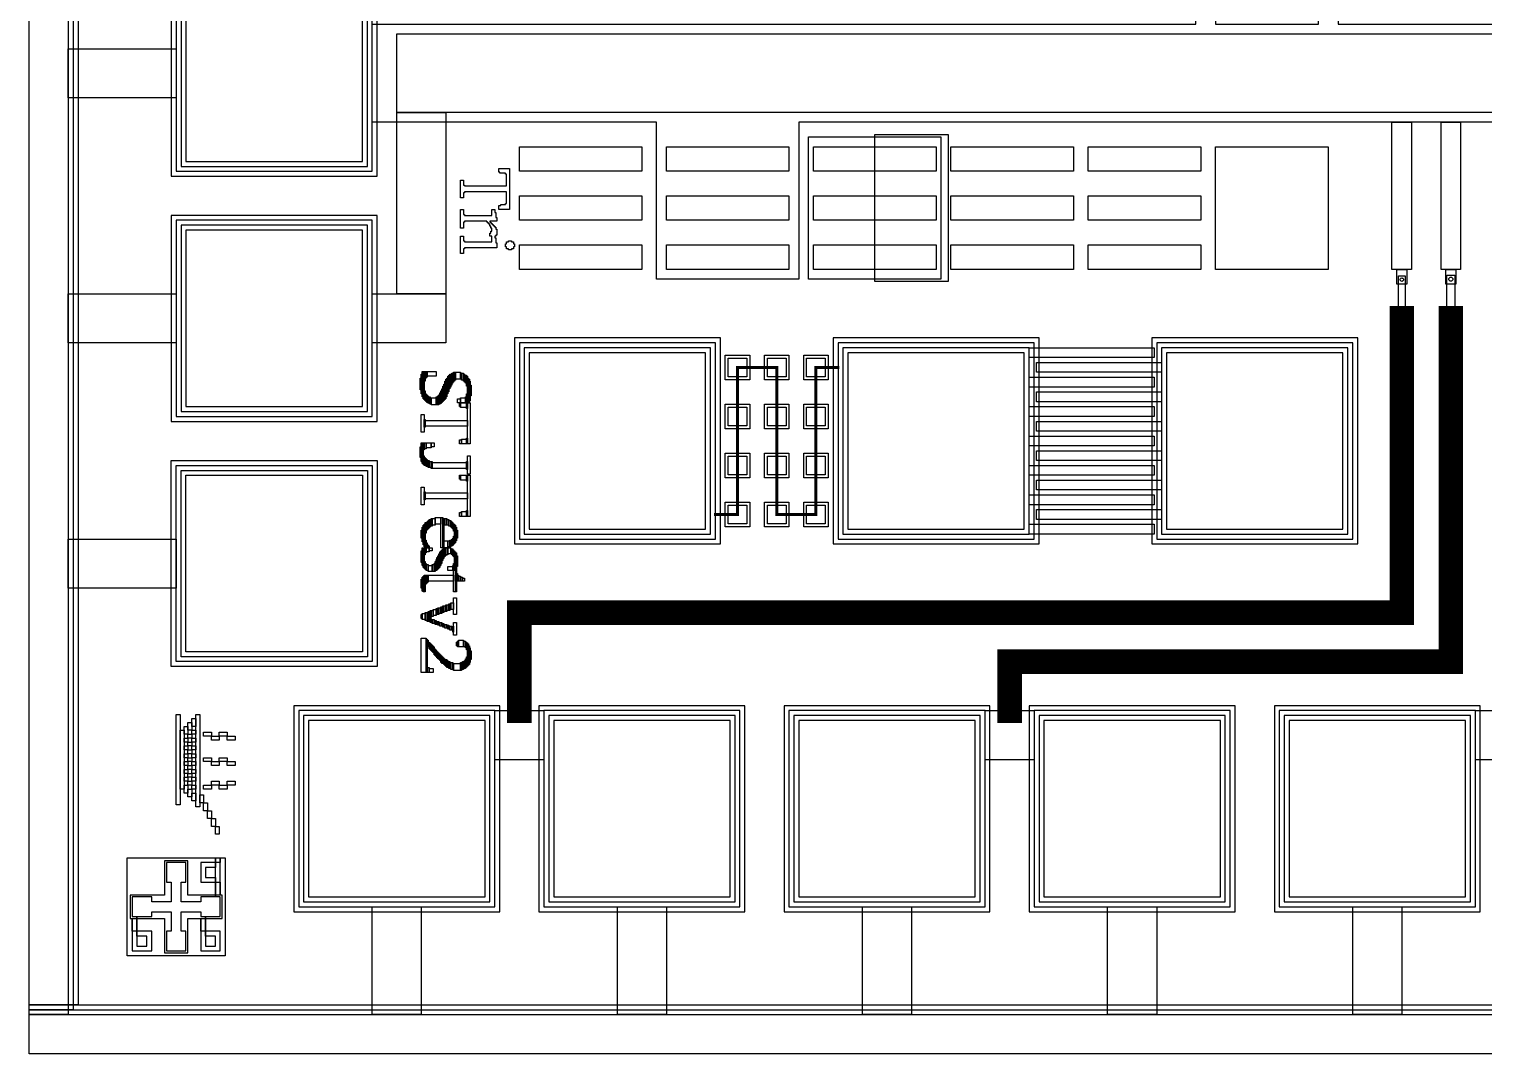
# Model space of a CAD drawing. Extents: x -87611 to 96139, y 77822 to 138139.
# Drawn here: x -55651 to -54168, y 127723 to 128768 of the extents above; entities that cross this region are included whole.
import ezdxf

# ---------------------------------------------------------------- set-up
doc = ezdxf.new("R2010")
doc.units = 0
doc.header["$MEASUREMENT"] = 0
doc.layers.get('0').update_dxf_attribs({"color": 6})
for name, color, linetype in [('L10D0 Abs', 4, 'Continuous'), ('L12D0 Etch', 190, 'Continuous'), ('L14D0 Au', 2, 'Continuous'), ('L17D0', 11, 'Continuous'), ('L1D0 Plug', 200, 'Continuous'), ('L3D0 Base', 3, 'Continuous'), ('L4D0 Cntr', 1, 'Continuous'), ('L7D0 DE', 42, 'Continuous'), ('L8D0 Wire', 5, 'Continuous'), ('L9D0 Cont', 30, 'Continuous')]:
    doc.layers.add(name, color=color, linetype=linetype)

# ---------------------------------------------------------------- blocks, each defined once
blk = doc.blocks.new('BOWL')
at = {"layer": 'L8D0 Wire'}
for points in [[(-24, 52), (-24, 60), (-20, 60), (-20, 52)], [(2, 52), (2, 60), (6, 60), (6, 52)], [(22, 52), (22, 60), (26, 60), (26, 52)], [(-28, 44), (-28, 52), (-24, 52), (-24, 44)], [(-2, 44), (-2, 52), (2, 52), (2, 44)], [(26, 44), (26, 52), (30, 52), (30, 44)], [(-28, 28), (-28, 36), (-24, 36), (-24, 28)], [(-24, 36), (-24, 44), (-20, 44), (-20, 36)], [(-2, 28), (-2, 36), (2, 36), (2, 28)], [(2, 36), (2, 44), (6, 44), (6, 36)], [(22, 36), (22, 44), (26, 44), (26, 36)], [(26, 28), (26, 36), (30, 36), (30, 28)], [(44, 28), (44, 32), (52, 32), (52, 28)], [(52, 32), (52, 36), (60, 36), (60, 32)], [(60, 36), (60, 40), (68, 40), (68, 36)], [(68, 40), (68, 44), (76, 44), (76, 40)], [(-46, 20), (-46, 24), (48, 24), (48, 20)], [(-42, 16), (-42, 20), (-34, 20), (-34, 16)], [(-38, 12), (-38, 16), (-30, 16), (-30, 12)], [(-30, 16), (-30, 20), (-26, 20), (-26, 16)], [(-26, 12), (-26, 16), (-22, 16), (-22, 12)], [(-22, 16), (-22, 20), (-18, 20), (-18, 16)], [(-18, 12), (-18, 16), (-14, 16), (-14, 12)], [(-14, 16), (-14, 20), (-10, 20), (-10, 16)], [(-10, 12), (-10, 16), (-6, 16), (-6, 12)], [(-6, 16), (-6, 20), (-2, 20), (-2, 16)], [(-2, 12), (-2, 16), (2, 16), (2, 12)], [(2, 16), (2, 20), (6, 20), (6, 16)], [(6, 12), (6, 16), (10, 16), (10, 12)], [(10, 16), (10, 20), (14, 20), (14, 16)], [(14, 12), (14, 16), (18, 16), (18, 12)], [(18, 16), (18, 20), (22, 20), (22, 16)], [(22, 12), (22, 16), (26, 16), (26, 12)], [(26, 16), (26, 20), (30, 20), (30, 16)], [(30, 12), (30, 16), (38, 16), (38, 12)], [(34, 16), (34, 20), (42, 20), (42, 16)], [(36, 24), (36, 28), (44, 28), (44, 24)], [(-46, 0), (-46, 4), (46, 4), (46, 0)], [(-34, 8), (-34, 12), (-26, 12), (-26, 8)], [(-30, 4), (-30, 8), (30, 8), (30, 4)], [(-22, 8), (-22, 12), (-18, 12), (-18, 8)], [(-14, 8), (-14, 12), (-10, 12), (-10, 8)], [(-6, 8), (-6, 12), (-2, 12), (-2, 8)], [(2, 8), (2, 12), (6, 12), (6, 8)], [(10, 8), (10, 12), (14, 12), (14, 8)], [(18, 8), (18, 12), (22, 12), (22, 8)], [(26, 8), (26, 12), (34, 12), (34, 8)]]:
    blk.add_lwpolyline(points, close=True, dxfattribs=at)
blk = doc.blocks.new('V2')
at = {"layer": 'L8D0 Wire'}
for points in [[(44, 43), (44, 45), (50, 45), (50, 43)], [(45, 45), (45, 46), (51, 46), (51, 45)], [(46, 46), (46, 47), (53, 47), (53, 46)], [(47, 47), (47, 48), (69, 48), (69, 47)], [(49, 48), (49, 49), (68, 49), (68, 48)], [(51, 49), (51, 50), (66, 50), (66, 49)], [(54, 50), (54, 51), (63, 51), (63, 50)], [(60, 46), (60, 47), (70, 47), (70, 46)], [(62, 45), (62, 46), (71, 46), (71, 45)], [(64, 44), (64, 45), (72, 45), (72, 44)], [(0, 33), (0, 36), (17, 36), (17, 33)], [(5, 30), (5, 33), (12, 33), (12, 30)], [(6, 29), (6, 30), (12, 30), (12, 29)], [(25, 33), (25, 36), (38, 36), (38, 33)], [(29, 32), (29, 33), (35, 33), (35, 32)], [(29, 29), (29, 31), (33, 31), (33, 29)], [(30, 31), (30, 32), (33, 32), (33, 31)], [(43, 38), (43, 43), (50, 43), (50, 38)], [(44, 37), (44, 38), (50, 38), (50, 37)], [(45, 36), (45, 37), (49, 37), (49, 36)], [(65, 43), (65, 44), (72, 44), (72, 43)], [(65, 42), (65, 43), (73, 43), (73, 42)], [(66, 41), (66, 42), (73, 42), (73, 41)], [(66, 40), (66, 41), (74, 41), (74, 40)], [(66, 30), (66, 32), (73, 32), (73, 30)], [(66, 29), (66, 30), (72, 30), (72, 29)], [(67, 33), (67, 40), (74, 40), (74, 33)], [(67, 32), (67, 33), (73, 33), (73, 32)], [(6, 28), (6, 29), (13, 29), (13, 28)], [(7, 26), (7, 28), (13, 28), (13, 26)], [(7, 25), (7, 26), (14, 26), (14, 25)], [(8, 23), (8, 25), (14, 25), (14, 23)], [(8, 22), (8, 23), (15, 23), (15, 22)], [(9, 21), (9, 22), (15, 22), (15, 21)], [(9, 20), (9, 21), (16, 21), (16, 20)], [(10, 18), (10, 20), (16, 20), (16, 18)], [(10, 17), (10, 18), (17, 18), (17, 17)], [(11, 15), (11, 17), (17, 17), (17, 15)], [(12, 12), (12, 15), (18, 15), (18, 12)], [(23, 14), (23, 15), (27, 15), (27, 14)], [(24, 17), (24, 18), (28, 18), (28, 17)], [(24, 15), (24, 17), (27, 17), (27, 15)], [(25, 19), (25, 21), (29, 21), (29, 19)], [(25, 18), (25, 19), (28, 19), (28, 18)], [(26, 22), (26, 23), (30, 23), (30, 22)], [(26, 21), (26, 22), (29, 22), (29, 21)], [(27, 24), (27, 26), (31, 26), (31, 24)], [(27, 23), (27, 24), (30, 24), (30, 23)], [(28, 27), (28, 28), (32, 28), (32, 27)], [(28, 26), (28, 27), (31, 27), (31, 26)], [(29, 28), (29, 29), (32, 29), (32, 28)], [(53, 14), (53, 15), (59, 15), (59, 14)], [(54, 15), (54, 16), (60, 16), (60, 15)], [(55, 16), (55, 17), (61, 17), (61, 16)], [(56, 17), (56, 18), (62, 18), (62, 17)], [(57, 18), (57, 19), (63, 19), (63, 18)], [(58, 19), (58, 20), (64, 20), (64, 19)], [(59, 20), (59, 21), (66, 21), (66, 20)], [(60, 21), (60, 22), (67, 22), (67, 21)], [(61, 22), (61, 23), (67, 23), (67, 22)], [(62, 23), (62, 24), (68, 24), (68, 23)], [(63, 25), (63, 26), (70, 26), (70, 25)], [(63, 24), (63, 25), (69, 25), (69, 24)], [(64, 26), (64, 27), (71, 27), (71, 26)], [(65, 28), (65, 29), (72, 29), (72, 28)], [(65, 27), (65, 28), (71, 28), (71, 27)], [(13, 10), (13, 12), (19, 12), (19, 10)], [(13, 9), (13, 10), (20, 10), (20, 9)], [(14, 8), (14, 9), (20, 9), (20, 8)], [(14, 7), (14, 8), (24, 8), (24, 7)], [(15, 6), (15, 7), (24, 7), (24, 6)], [(15, 4), (15, 6), (23, 6), (23, 4)], [(16, 1), (16, 4), (22, 4), (22, 1)], [(17, 0), (17, 1), (21, 1), (21, 0)], [(21, 9), (21, 10), (25, 10), (25, 9)], [(21, 8), (21, 9), (24, 9), (24, 8)], [(22, 11), (22, 13), (26, 13), (26, 11)], [(22, 10), (22, 11), (25, 11), (25, 10)], [(23, 13), (23, 14), (26, 14), (26, 13)], [(41, 0), (41, 5), (76, 5), (76, 0)], [(42, 5), (42, 6), (76, 6), (76, 5)], [(43, 6), (43, 7), (49, 7), (49, 6)], [(45, 7), (45, 8), (50, 8), (50, 7)], [(46, 8), (46, 9), (52, 9), (52, 8)], [(47, 9), (47, 10), (53, 10), (53, 9)], [(48, 10), (48, 11), (54, 11), (54, 10)], [(49, 11), (49, 12), (55, 12), (55, 11)], [(50, 12), (50, 13), (56, 13), (56, 12)], [(52, 13), (52, 14), (58, 14), (58, 13)], [(71, 6), (71, 8), (76, 8), (76, 6)], [(72, 8), (72, 12), (76, 12), (76, 8)]]:
    blk.add_lwpolyline(points, close=True, dxfattribs=at)
blk = doc.blocks.new('_STJTEST')
at = {"layer": 'L8D0 Wire'}
for points in [[(8, 45), (8, 46), (16, 46), (16, 45)], [(8, 44), (8, 45), (15, 45), (15, 44)], [(9, 46), (9, 47), (19, 47), (19, 46)], [(11, 47), (11, 48), (36, 48), (36, 47)], [(12, 48), (12, 49), (36, 49), (36, 48)], [(14, 49), (14, 50), (34, 50), (34, 49)], [(18, 50), (18, 51), (29, 51), (29, 50)], [(27, 46), (27, 47), (36, 47), (36, 46)], [(30, 45), (30, 46), (36, 46), (36, 45)], [(31, 40), (31, 45), (36, 45), (36, 40)], [(36, 47), (36, 50), (78, 50), (78, 47)], [(36, 46), (36, 47), (42, 47), (42, 46)], [(36, 40), (36, 46), (41, 46), (41, 40)], [(54, 4), (54, 47), (60, 47), (60, 4)], [(72, 46), (72, 47), (78, 47), (78, 46)], [(73, 41), (73, 46), (78, 46), (78, 41)], [(90, 47), (90, 50), (109, 50), (109, 47)], [(96, 46), (96, 47), (104, 47), (104, 46)], [(97, 11), (97, 46), (103, 46), (103, 11)], [(110, 47), (110, 50), (152, 50), (152, 47)], [(110, 46), (110, 47), (116, 47), (116, 46)], [(110, 40), (110, 46), (115, 46), (115, 40)], [(128, 4), (128, 47), (134, 47), (134, 4)], [(146, 46), (146, 47), (152, 47), (152, 46)], [(147, 41), (147, 46), (152, 46), (152, 41)], [(5, 35), (5, 40), (12, 40), (12, 35)], [(5, 34), (5, 35), (13, 35), (13, 34)], [(5, 33), (5, 34), (14, 34), (14, 33)], [(6, 41), (6, 43), (13, 43), (13, 41)], [(6, 40), (6, 41), (12, 41), (12, 40)], [(6, 32), (6, 33), (15, 33), (15, 32)], [(6, 31), (6, 32), (16, 32), (16, 31)], [(7, 43), (7, 44), (14, 44), (14, 43)], [(7, 30), (7, 31), (18, 31), (18, 30)], [(7, 29), (7, 30), (20, 30), (20, 29)], [(32, 37), (32, 40), (36, 40), (36, 37)], [(36, 39), (36, 40), (40, 40), (40, 39)], [(74, 39), (74, 41), (78, 41), (78, 39)], [(110, 39), (110, 40), (114, 40), (114, 39)], [(148, 39), (148, 41), (152, 41), (152, 39)], [(156, 28), (156, 30), (162, 30), (162, 28)], [(157, 30), (157, 31), (163, 31), (163, 30)], [(158, 31), (158, 32), (164, 32), (164, 31)], [(159, 32), (159, 33), (165, 33), (165, 32)], [(160, 33), (160, 34), (167, 34), (167, 33)], [(161, 34), (161, 35), (179, 35), (179, 34)], [(163, 35), (163, 36), (177, 36), (177, 35)], [(166, 36), (166, 37), (174, 37), (174, 36)], [(172, 33), (172, 34), (180, 34), (180, 33)], [(174, 32), (174, 33), (181, 33), (181, 32)], [(175, 31), (175, 32), (182, 32), (182, 31)], [(176, 30), (176, 31), (182, 31), (182, 30)], [(176, 29), (176, 30), (183, 30), (183, 29)], [(184, 27), (184, 30), (190, 30), (190, 27)], [(185, 31), (185, 32), (191, 32), (191, 31)], [(185, 30), (185, 31), (190, 31), (190, 30)], [(186, 32), (186, 33), (192, 33), (192, 32)], [(187, 33), (187, 34), (193, 34), (193, 33)], [(188, 34), (188, 35), (207, 35), (207, 34)], [(189, 35), (189, 36), (207, 36), (207, 35)], [(192, 36), (192, 37), (203, 37), (203, 36)], [(200, 33), (200, 34), (207, 34), (207, 33)], [(202, 32), (202, 33), (207, 33), (207, 32)], [(203, 27), (203, 32), (207, 32), (207, 27)], [(206, 33), (206, 35), (229, 35), (229, 33)], [(207, 35), (207, 36), (229, 36), (229, 35)], [(210, 36), (210, 37), (218, 37), (218, 36)], [(212, 37), (212, 38), (218, 38), (218, 37)], [(212, 7), (212, 33), (218, 33), (218, 7)], [(213, 38), (213, 40), (218, 40), (218, 38)], [(214, 40), (214, 42), (218, 42), (218, 40)], [(215, 42), (215, 44), (218, 44), (218, 42)], [(4, 6), (4, 15), (9, 15), (9, 6)], [(8, 28), (8, 29), (22, 29), (22, 28)], [(9, 27), (9, 28), (25, 28), (25, 27)], [(11, 26), (11, 27), (27, 27), (27, 26)], [(12, 25), (12, 26), (30, 26), (30, 25)], [(14, 24), (14, 25), (32, 25), (32, 24)], [(17, 23), (17, 24), (33, 24), (33, 23)], [(19, 22), (19, 23), (34, 23), (34, 22)], [(22, 21), (22, 22), (35, 22), (35, 21)], [(24, 20), (24, 21), (36, 21), (36, 20)], [(26, 19), (26, 20), (37, 20), (37, 19)], [(28, 18), (28, 19), (37, 19), (37, 18)], [(29, 17), (29, 18), (38, 18), (38, 17)], [(30, 15), (30, 17), (38, 17), (38, 15)], [(31, 10), (31, 15), (38, 15), (38, 10)], [(153, 20), (153, 22), (184, 22), (184, 20)], [(153, 14), (153, 20), (160, 20), (160, 14)], [(154, 24), (154, 26), (161, 26), (161, 24)], [(154, 23), (154, 24), (160, 24), (160, 23)], [(154, 22), (154, 23), (184, 23), (184, 22)], [(155, 26), (155, 28), (161, 28), (161, 26)], [(177, 27), (177, 29), (183, 29), (183, 27)], [(177, 23), (177, 27), (184, 27), (184, 23)], [(184, 25), (184, 27), (191, 27), (191, 25)], [(184, 24), (184, 25), (192, 25), (192, 24)], [(185, 23), (185, 24), (193, 24), (193, 23)], [(185, 22), (185, 23), (195, 23), (195, 22)], [(186, 21), (186, 22), (197, 22), (197, 21)], [(187, 20), (187, 21), (200, 21), (200, 20)], [(188, 19), (188, 20), (202, 20), (202, 19)], [(190, 18), (190, 19), (204, 19), (204, 18)], [(192, 17), (192, 18), (205, 18), (205, 17)], [(194, 16), (194, 17), (206, 17), (206, 16)], [(196, 15), (196, 16), (207, 16), (207, 15)], [(198, 14), (198, 15), (207, 15), (207, 14)], [(4, 5), (4, 6), (10, 6), (10, 5)], [(4, 4), (4, 5), (11, 5), (11, 4)], [(4, 3), (4, 4), (14, 4), (14, 3)], [(4, 2), (4, 3), (32, 3), (32, 2)], [(4, 1), (4, 2), (30, 2), (30, 1)], [(7, 0), (7, 1), (27, 1), (27, 0)], [(11, -1), (11, 0), (23, 0), (23, -1)], [(24, 3), (24, 4), (33, 4), (33, 3)], [(27, 4), (27, 5), (34, 5), (34, 4)], [(28, 5), (28, 6), (35, 6), (35, 5)], [(29, 6), (29, 7), (36, 7), (36, 6)], [(30, 8), (30, 9), (37, 9), (37, 8)], [(30, 7), (30, 8), (36, 8), (36, 7)], [(31, 9), (31, 10), (37, 10), (37, 9)], [(48, 0), (48, 3), (66, 3), (66, 0)], [(53, 3), (53, 4), (61, 4), (61, 3)], [(77, 10), (77, 13), (81, 13), (81, 10)], [(77, 5), (77, 10), (82, 10), (82, 5)], [(77, 3), (77, 5), (83, 5), (83, 3)], [(77, 2), (77, 3), (84, 3), (84, 2)], [(77, 1), (77, 2), (98, 2), (98, 1)], [(77, 0), (77, 1), (96, 1), (96, 0)], [(81, -1), (81, 0), (92, 0), (92, -1)], [(90, 2), (90, 3), (99, 3), (99, 2)], [(92, 3), (92, 4), (100, 4), (100, 3)], [(93, 4), (93, 5), (100, 5), (100, 4)], [(94, 5), (94, 6), (101, 6), (101, 5)], [(95, 7), (95, 8), (102, 8), (102, 7)], [(95, 6), (95, 7), (101, 7), (101, 6)], [(96, 10), (96, 11), (103, 11), (103, 10)], [(96, 8), (96, 10), (102, 10), (102, 8)], [(122, 0), (122, 3), (140, 3), (140, 0)], [(127, 3), (127, 4), (135, 4), (135, 3)], [(154, 11), (154, 14), (161, 14), (161, 11)], [(154, 10), (154, 11), (162, 11), (162, 10)], [(155, 9), (155, 10), (162, 10), (162, 9)], [(155, 8), (155, 9), (163, 9), (163, 8)], [(156, 7), (156, 8), (164, 8), (164, 7)], [(157, 6), (157, 7), (165, 7), (165, 6)], [(158, 5), (158, 6), (166, 6), (166, 5)], [(158, 4), (158, 5), (169, 5), (169, 4)], [(160, 3), (160, 4), (183, 4), (183, 3)], [(161, 2), (161, 3), (181, 3), (181, 2)], [(163, 1), (163, 2), (178, 2), (178, 1)], [(166, 0), (166, 1), (174, 1), (174, 0)], [(176, 4), (176, 5), (184, 5), (184, 4)], [(179, 5), (179, 6), (184, 6), (184, 5)], [(181, 6), (181, 7), (184, 7), (184, 6)], [(182, 7), (182, 8), (184, 8), (184, 7)], [(184, 8), (184, 11), (187, 11), (187, 8)], [(184, 5), (184, 8), (188, 8), (188, 5)], [(184, 4), (184, 5), (189, 5), (189, 4)], [(184, 3), (184, 4), (191, 4), (191, 3)], [(184, 2), (184, 3), (204, 3), (204, 2)], [(184, 1), (184, 2), (202, 2), (202, 1)], [(187, 0), (187, 1), (199, 1), (199, 0)], [(198, 3), (198, 4), (205, 4), (205, 3)], [(200, 13), (200, 14), (208, 14), (208, 13)], [(200, 4), (200, 5), (206, 5), (206, 4)], [(201, 11), (201, 13), (208, 13), (208, 11)], [(201, 5), (201, 7), (207, 7), (207, 5)], [(202, 7), (202, 11), (208, 11), (208, 7)], [(212, 6), (212, 7), (219, 7), (219, 6)], [(212, 5), (212, 6), (220, 6), (220, 5)], [(212, 4), (212, 5), (221, 5), (221, 4)], [(212, 3), (212, 4), (229, 4), (229, 3)], [(213, 2), (213, 3), (229, 3), (229, 2)], [(214, 1), (214, 2), (228, 2), (228, 1)], [(216, 0), (216, 1), (225, 1), (225, 0)]]:
    blk.add_lwpolyline(points, close=True, dxfattribs=at)
blk = doc.blocks.new('PAD200S')
at = {"layer": 'L14D0 Au'}
blk.add_lwpolyline([(10, 10), (10, 190), (190, 190), (190, 10)], close=True, dxfattribs=at)
at = {"layer": 'L3D0 Base'}
blk.add_lwpolyline([(0, 0), (0, 200), (200, 200), (200, 0)], close=True, dxfattribs=at)
at = {"layer": 'L4D0 Cntr'}
blk.add_lwpolyline([(5, 5), (5, 195), (195, 195), (195, 5)], close=True, dxfattribs=at)
at = {"layer": 'L8D0 Wire'}
blk.add_lwpolyline([(-5, -5), (-5, 205), (205, 205), (205, -5)], close=True, dxfattribs=at)
blk = doc.blocks.new('STJTESTV2')
at = {"layer": 'L10D0 Abs'}
blk.add_lwpolyline([(1075, 1210), (1075, 1325), (1200, 1325), (1200, 1210)], close=True, dxfattribs=at)
at = {"layer": 'L12D0 Etch'}
for points in [[(1950, 0), (1950, 2950), (2000, 2950), (2000, 0)], [(0, 0), (0, 50), (1950, 50), (1950, 0)]]:
    blk.add_lwpolyline(points, close=True, dxfattribs=at)
at = {"layer": 'L14D0 Au'}
for points in [[(1075, 1080), (1075, 1195), (1100, 1195), (1100, 1080)], [(1125, 1080), (1125, 1195), (1150, 1195), (1150, 1080)], [(1175, 1080), (1175, 1195), (1200, 1195), (1200, 1080)]]:
    blk.add_lwpolyline(points, close=True, dxfattribs=at)
at = {"layer": 'L17D0'}
blk.add_lwpolyline([(1800, 100), (1800, 195), (1805, 195), (1805, 175), (1825, 175), (1825, 195), (1838, 195), (1838, 162), (1803, 162), (1803, 138), (1838, 138), (1838, 103), (1862, 103), (1862, 105), (1895, 105), (1895, 125), (1875, 125), (1875, 105), (1862, 105), (1862, 138), (1897, 138), (1897, 162), (1862, 162), (1862, 175), (1895, 175), (1895, 195), (1875, 195), (1875, 175), (1862, 175), (1862, 197), (1838, 197), (1838, 195), (1800, 195), (1800, 200), (1900, 200), (1900, 100)], close=True, dxfattribs=at)
at = {"layer": 'L1D0 Plug'}
blk.add_lwpolyline([(1062.5, 862.5), (1062.5, 937.5), (1212.5, 937.5), (1212.5, 862.5)], close=True, dxfattribs=at)
at = {"layer": 'L3D0 Base'}
for points in [[(1960, 0), (1960, 2960), (2000, 2960), (2000, 0)], [(950, 350), (950, 1190), (775, 1190), (775, 1210), (950, 1210), (950, 1315), (775, 1315), (775, 1335), (950, 1335), (950, 1610), (1050, 1610), (1050, 785), (1210, 785), (1210, 640), (1050, 640), (1050, 350)], [(1050, 1440), (1050, 1460), (1200, 1460), (1200, 1440)], [(1200, 1445), (1200, 1455), (1215, 1455), (1215, 1445)], [(1050, 1390), (1050, 1410), (1200, 1410), (1200, 1390)], [(1200, 1395), (1200, 1405), (1215, 1405), (1215, 1395)], [(1850, 1350), (1850, 1400), (1960, 1400), (1960, 1350)], [(1280, 1020), (1280, 1147.5), (1290, 1147.5), (1290, 1020)], [(1295, 1027.5), (1295, 1155), (1305, 1155), (1305, 1027.5)], [(1310, 1020), (1310, 1147.5), (1320, 1147.5), (1320, 1020)], [(1325, 1027.5), (1325, 1155), (1335, 1155), (1335, 1027.5)], [(1340, 1020), (1340, 1147.5), (1350, 1147.5), (1350, 1020)], [(1355, 1027.5), (1355, 1155), (1365, 1155), (1365, 1027.5)], [(1370, 1020), (1370, 1147.5), (1380, 1147.5), (1380, 1020)], [(1385, 1027.5), (1385, 1155), (1395, 1155), (1395, 1027.5)], [(1400, 1020), (1400, 1147.5), (1410, 1147.5), (1410, 1020)], [(1415, 1027.5), (1415, 1155), (1425, 1155), (1425, 1027.5)], [(1430, 1020), (1430, 1147.5), (1440, 1147.5), (1440, 1020)], [(1445, 1027.5), (1445, 1155), (1455, 1155), (1455, 1027.5)], [(1460, 1020), (1460, 1147.5), (1470, 1147.5), (1470, 1020)], [(1850, 1100), (1850, 1150), (1960, 1150), (1960, 1100)], [(1065, 795), (1065, 930), (1210, 930), (1210, 795)], [(1850, 850), (1850, 900), (1960, 900), (1960, 850)], [(1287.5, 790), (1287.5, 815), (1312.5, 815), (1312.5, 790)], [(1337.5, 790), (1337.5, 815), (1362.5, 815), (1362.5, 790)], [(1387.5, 790), (1387.5, 815), (1412.5, 815), (1412.5, 790)], [(1437.5, 790), (1437.5, 815), (1462.5, 815), (1462.5, 790)], [(1287.5, 750), (1287.5, 775), (1312.5, 775), (1312.5, 750)], [(1337.5, 750), (1337.5, 775), (1362.5, 775), (1362.5, 750)], [(1387.5, 750), (1387.5, 775), (1412.5, 775), (1412.5, 750)], [(1437.5, 750), (1437.5, 775), (1462.5, 775), (1462.5, 750)], [(1287.5, 710), (1287.5, 735), (1312.5, 735), (1312.5, 710)], [(1337.5, 710), (1337.5, 735), (1362.5, 735), (1362.5, 710)], [(1387.5, 710), (1387.5, 735), (1412.5, 735), (1412.5, 710)], [(1437.5, 710), (1437.5, 735), (1462.5, 735), (1462.5, 710)], [(1850, 600), (1850, 650), (1960, 650), (1960, 600)], [(1075, 500), (1075, 625), (1100, 625), (1100, 500)], [(1125, 500), (1125, 625), (1150, 625), (1150, 500)], [(1175, 500), (1175, 625), (1200, 625), (1200, 500)], [(1109, 440), (1109, 443), (1114, 443), (1114, 444), (1115, 444), (1115, 487), (1103, 487), (1103, 486), (1102, 486), (1102, 480), (1101, 480), (1101, 479), (1097, 479), (1097, 490), (1139, 490), (1139, 479), (1135, 479), (1135, 481), (1134, 481), (1134, 486), (1133, 486), (1133, 487), (1121, 487), (1121, 444), (1122, 444), (1122, 443), (1127, 443), (1127, 440)], [(1174, 486), (1174, 487), (1172, 487), (1172, 489), (1171, 489), (1171, 492), (1172, 492), (1172, 494), (1174, 494), (1174, 495), (1177, 495), (1177, 494), (1179, 494), (1179, 492), (1180, 492), (1180, 489), (1179, 489), (1179, 487), (1177, 487), (1177, 486)], [(1139, 440), (1139, 443), (1144, 443), (1144, 444), (1145, 444), (1145, 472), (1139, 472), (1139, 475), (1142, 475), (1142, 476), (1147, 476), (1147, 477), (1151, 477), (1151, 470), (1152, 470), (1152, 471), (1153, 471), (1153, 472), (1154, 472), (1154, 473), (1155, 473), (1155, 474), (1156, 474), (1156, 475), (1157, 475), (1157, 476), (1159, 476), (1159, 477), (1165, 477), (1165, 476), (1166, 476), (1166, 475), (1168, 475), (1168, 476), (1173, 476), (1173, 477), (1178, 477), (1178, 444), (1179, 444), (1179, 443), (1184, 443), (1184, 440), (1166, 440), (1166, 443), (1171, 443), (1171, 444), (1172, 444), (1172, 472), (1166, 472), (1166, 470), (1163, 470), (1163, 471), (1161, 471), (1161, 472), (1158, 472), (1158, 471), (1156, 471), (1156, 470), (1154, 470), (1154, 469), (1153, 469), (1153, 468), (1152, 468), (1152, 467), (1151, 467), (1151, 444), (1152, 444), (1152, 443), (1158, 443), (1158, 440)], [(1850, 350), (1850, 400), (1960, 400), (1960, 350)], [(975, 40), (975, 150), (1025, 150), (1025, 40)], [(1225, 40), (1225, 150), (1275, 150), (1275, 40)], [(1475, 40), (1475, 150), (1525, 150), (1525, 40)], [(0, 0), (0, 40), (1960, 40), (1960, 0)]]:
    blk.add_lwpolyline(points, close=True, dxfattribs=at)
at = {"layer": 'L4D0 Cntr'}
for points in [[(1955, 0), (1955, 2955), (2000, 2955), (2000, 0)], [(1210, 1448), (1209.39, 1448.1), (1208.83, 1448.39), (1208.39, 1448.83), (1208.1, 1449.39), (1208, 1450), (1208.1, 1450.61), (1208.39, 1451.17), (1208.83, 1451.61), (1209.39, 1451.9), (1210, 1452), (1210.61, 1451.9), (1211.17, 1451.61), (1211.61, 1451.17), (1211.9, 1450.61), (1212, 1450), (1211.9, 1449.39), (1211.61, 1448.83), (1211.17, 1448.39), (1210.61, 1448.1)], [(1210.5, 1398.25), (1209.96, 1398.34), (1209.48, 1398.59), (1209.09, 1398.98), (1208.84, 1399.46), (1208.75, 1400), (1208.84, 1400.54), (1209.09, 1401.02), (1209.48, 1401.41), (1209.96, 1401.66), (1210.5, 1401.75), (1211.04, 1401.66), (1211.52, 1401.41), (1211.91, 1401.02), (1212.16, 1400.54), (1212.25, 1400), (1212.16, 1399.46), (1211.91, 1398.98), (1211.52, 1398.59), (1211.04, 1398.34)], [(1290.5, 793), (1290.5, 812), (1309.5, 812), (1309.5, 793)], [(1340.5, 793), (1340.5, 812), (1359.5, 812), (1359.5, 793)], [(1390.5, 793), (1390.5, 812), (1409.5, 812), (1409.5, 793)], [(1440.5, 793), (1440.5, 812), (1459.5, 812), (1459.5, 793)], [(1075, 650), (1075, 775), (1100, 775), (1100, 650)], [(1125, 650), (1125, 775), (1150, 775), (1150, 650)], [(1175, 650), (1175, 775), (1200, 775), (1200, 650)], [(1290.5, 753), (1290.5, 772), (1309.5, 772), (1309.5, 753)], [(1340.5, 753), (1340.5, 772), (1359.5, 772), (1359.5, 753)], [(1390.5, 753), (1390.5, 772), (1409.5, 772), (1409.5, 753)], [(1440.5, 753), (1440.5, 772), (1459.5, 772), (1459.5, 753)], [(1290.5, 713), (1290.5, 732), (1309.5, 732), (1309.5, 713)], [(1340.5, 713), (1340.5, 732), (1359.5, 732), (1359.5, 713)], [(1390.5, 713), (1390.5, 732), (1409.5, 732), (1409.5, 713)], [(1440.5, 713), (1440.5, 732), (1459.5, 732), (1459.5, 713)], [(0, 0), (0, 45), (1955, 45), (1955, 0)]]:
    blk.add_lwpolyline(points, close=True, dxfattribs=at)
at = {"layer": 'L7D0 DE'}
for points in [[(0, 0), (0, 40), (1960, 40), (1960, 2960), (40, 2960), (40, 40), (0, 40), (0, 3000), (2000, 3000), (2000, 0)], [(1800, 100), (1800, 190), (1810, 190), (1810, 180), (1820, 180), (1820, 190), (1840, 190), (1840, 175), (1845, 175), (1845, 155), (1825, 155), (1825, 160), (1805, 160), (1805, 140), (1825, 140), (1825, 145), (1845, 145), (1845, 125), (1840, 125), (1840, 105), (1860, 105), (1860, 110), (1890, 110), (1890, 120), (1880, 120), (1880, 110), (1860, 110), (1860, 125), (1855, 125), (1855, 145), (1875, 145), (1875, 140), (1895, 140), (1895, 160), (1875, 160), (1875, 155), (1855, 155), (1855, 175), (1860, 175), (1860, 180), (1890, 180), (1890, 190), (1880, 190), (1880, 180), (1860, 180), (1860, 195), (1840, 195), (1840, 190), (1800, 190), (1800, 200), (1900, 200), (1900, 100)]]:
    blk.add_lwpolyline(points, close=True, dxfattribs=at)
at = {"layer": 'L8D0 Wire'}
for points in [[(960, 375), (960, 1630), (1040, 1630), (1040, 375)], [(1650, 1475), (1650, 1525), (1700, 1525), (1700, 1475)], [(1206, 1446), (1206, 1454), (1250, 1454), (1250, 1446)], [(1206.5, 1396.5), (1206.5, 1403.5), (1250, 1403.5), (1250, 1396.5)], [(1075, 940), (1075, 1065), (1100, 1065), (1100, 940)], [(1125, 940), (1125, 1065), (1150, 1065), (1150, 940)], [(1175, 940), (1175, 1065), (1200, 1065), (1200, 940)], [(1650, 975), (1650, 1025), (1700, 1025), (1700, 975)], [(1650, 475), (1650, 525), (1700, 525), (1700, 475)], [(1040, 375), (1040, 425), (1225, 425), (1225, 375)], [(1225, 350), (1225, 425), (1275, 425), (1275, 350)]]:
    blk.add_lwpolyline(points, close=True, dxfattribs=at)
for points, const_width in [([(1662.5, 1000), (1600, 1000), (1600, 1450), (1237.5, 1450)], 25), ([(1662.5, 500), (1550, 500), (1550, 1400), (1237.5, 1400)], 25), ([(1300, 826.5), (1300, 802.5), (1450, 802.5), (1450, 762.5), (1300, 762.5), (1300, 722.5), (1450, 722.5), (1450, 698.5)], 3)]:
    blk.add_lwpolyline(points, dxfattribs=dict(at, const_width=const_width))
at = {"layer": 'L9D0 Cont'}
for points in [[(1075, 800), (1075, 925), (1100, 925), (1100, 800)], [(1125, 800), (1125, 925), (1150, 925), (1150, 800)], [(1175, 800), (1175, 925), (1200, 925), (1200, 800)]]:
    blk.add_lwpolyline(points, close=True, dxfattribs=at)
at = {"yscale": -1, "rotation": 180}
for p in [(1850, 1275), (1475, 1150), (1850, 1025), (1475, 825), (1850, 775), (1850, 525), (1475, 500), (1850, 275), (1100, 150), (1350, 150)]:
    blk.add_blockref('PAD200S', p, dxfattribs=at)
for name, p in [('_STJTEST', (1300, 400)), ('V2', (1535, 400)), ('PAD200S', (1400, 150)), ('BOWL', (1700, 150))]:
    blk.add_blockref(name, p)

msp = doc.modelspace()

# ---------------------------------------------------------------- block references
at = {"rotation": 270}
msp.add_blockref('STJTESTV2', (-55651.4, 129723), dxfattribs=at)

doc.saveas('drawing.dxf')
